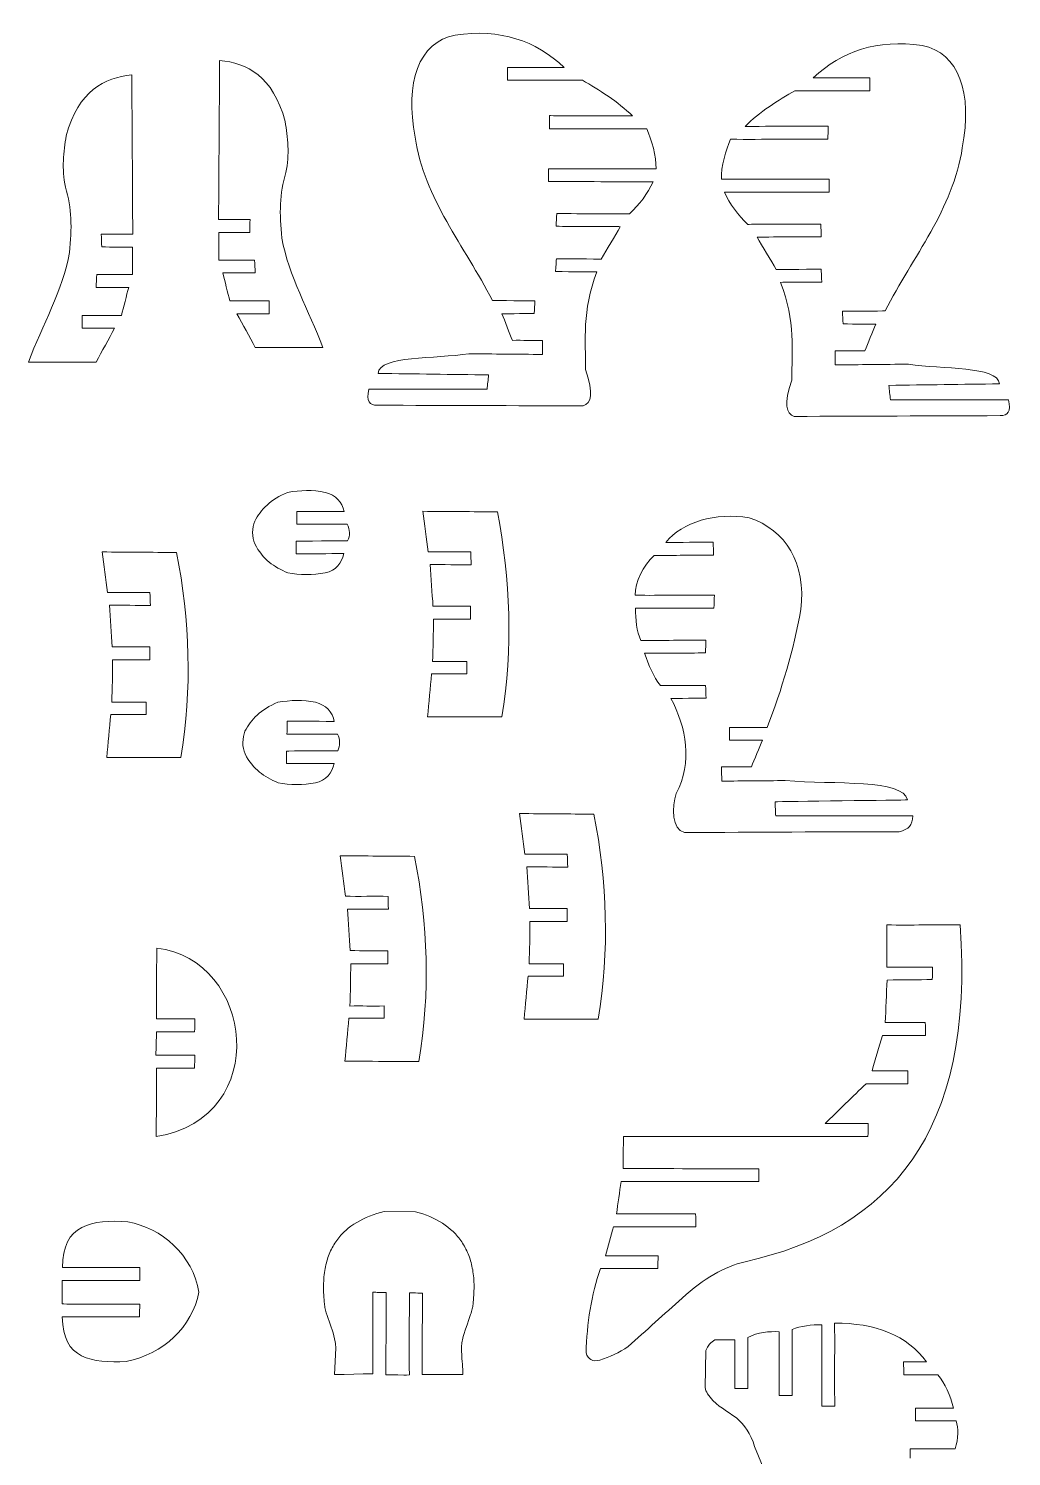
# Model space of a CAD drawing. Header units: millimetres. Extents: x -267 to 130, y -289 to 375.
# Drawn here: x -267.2 to -39.7, y 42.7 to 373.4 of the extents above; entities that cross this region are included whole.
import ezdxf

# ---------------------------------------------------------------- set-up
doc = ezdxf.new("R2010")
doc.units = ezdxf.units.MM
doc.header["$MEASUREMENT"] = 0
doc.layers.add('Camada 1', color=7, linetype='Continuous')

msp = doc.modelspace()

# ---------------------------------------------------------------- linework, layer by layer
at = {"layer": 'Camada 1', "color": 1, "lineweight": 5}
msp.add_lwpolyline([(-184.86, 99.46), (-185.74, 99.22), (-186.6, 98.96), (-187.43, 98.68), (-188.24, 98.38), (-189.03, 98.05), (-189.79, 97.7), (-190.52, 97.32), (-191.23, 96.92), (-191.91, 96.5), (-192.56, 96.05), (-193.18, 95.57), (-193.78, 95.06), (-194.06, 94.8), (-194.34, 94.53), (-194.61, 94.25), (-194.88, 93.96), (-195.13, 93.67), (-195.38, 93.37), (-195.62, 93.07), (-195.85, 92.75), (-196.08, 92.43), (-196.29, 92.1), (-196.5, 91.77), (-196.7, 91.42), (-196.9, 91.07), (-197.08, 90.71), (-197.26, 90.35), (-197.42, 89.97), (-197.58, 89.59), (-197.73, 89.2), (-197.87, 88.8), (-198.01, 88.39), (-198.13, 87.98), (-198.25, 87.55), (-198.35, 87.12), (-198.45, 86.68), (-198.54, 86.23), (-198.62, 85.77), (-198.69, 85.31), (-198.75, 84.83), (-198.8, 84.35), (-198.84, 83.85), (-198.87, 83.35), (-198.9, 82.84), (-198.91, 82.32), (-198.92, 81.8), (-198.91, 81.26), (-198.89, 80.71), (-198.87, 80.15), (-198.83, 79.59), (-198.79, 79.01), (-198.73, 78.43), (-198.71, 78.14), (-198.68, 77.84), (-198.63, 77.54), (-198.58, 77.23), (-198.43, 76.62), (-198.26, 75.99), (-198.06, 75.35), (-197.84, 74.7), (-197.61, 74.05), (-197.38, 73.38), (-197.14, 72.71), (-196.91, 72.03), (-196.7, 71.34), (-196.5, 70.64), (-196.33, 69.94), (-196.2, 69.24), (-196.15, 68.89), (-196.1, 68.53), (-196.07, 68.17), (-196.06, 67.82), (-196.33, 61.7), (-195.2, 61.7), (-194.09, 61.72), (-191.91, 61.8), (-189.72, 61.87), (-188.61, 61.89), (-187.48, 61.89), (-187.48, 61.93), (-187.48, 62), (-187.48, 62.09), (-187.48, 62.2), (-187.48, 62.34), (-187.48, 62.5), (-187.47, 62.67), (-187.47, 62.87), (-187.47, 63.09), (-187.47, 63.32), (-187.47, 63.57), (-187.47, 63.84), (-187.47, 64.12), (-187.47, 64.42), (-187.47, 64.73), (-187.47, 65.06), (-187.47, 65.4), (-187.47, 65.75), (-187.47, 66.11), (-187.47, 66.48), (-187.47, 67.25), (-187.47, 68.05), (-187.47, 68.88), (-187.47, 69.73), (-187.47, 71.44), (-187.47, 73.16), (-187.47, 74), (-187.47, 74.82), (-187.47, 75.61), (-187.47, 76.37), (-187.47, 76.74), (-187.47, 77.09), (-187.47, 77.44), (-187.47, 77.77), (-187.47, 78.09), (-187.47, 78.39), (-187.47, 78.68), (-187.47, 78.96), (-187.47, 79.21), (-187.47, 79.46), (-187.47, 79.68), (-187.47, 79.89), (-187.47, 80.07), (-187.47, 80.24), (-187.47, 80.38), (-187.47, 80.5), (-187.47, 80.61), (-187.47, 80.68), (-187.47, 80.74), (-187.47, 80.76), (-187.46, 80.76), (-187.43, 80.76), (-187.39, 80.76), (-187.33, 80.76), (-187.26, 80.76), (-187.18, 80.76), (-186.99, 80.75), (-186.77, 80.75), (-186.52, 80.74), (-185.99, 80.73), (-185.45, 80.72), (-185.2, 80.72), (-184.97, 80.71), (-184.77, 80.71), (-184.68, 80.71), (-184.61, 80.7), (-184.54, 80.7), (-184.49, 80.7), (-184.45, 80.7), (-184.43, 80.7), (-184.43, 75.92), (-184.44, 71.15), (-184.45, 66.38), (-184.45, 61.6), (-183.81, 61.6), (-183.14, 61.61), (-181.74, 61.6), (-180.35, 61.59), (-179.68, 61.59), (-179.04, 61.6), (-179.04, 62.21), (-179.05, 62.85), (-179.05, 63.52), (-179.05, 64.22), (-179.05, 64.94), (-179.06, 65.67), (-179.06, 66.42), (-179.06, 67.19), (-179.06, 68.74), (-179.06, 70.29), (-179.06, 71.84), (-179.05, 72.59), (-179.05, 73.33), (-179.05, 74.06), (-179.05, 74.76), (-179.04, 75.44), (-179.04, 76.09), (-179.04, 76.71), (-179.04, 77.3), (-179.04, 77.85), (-179.03, 78.11), (-179.03, 78.36), (-179.03, 78.6), (-179.03, 78.83), (-179.03, 79.05), (-179.03, 79.25), (-179.03, 79.44), (-179.03, 79.62), (-179.03, 79.79), (-179.03, 79.94), (-179.03, 80.07), (-179.03, 80.2), (-179.02, 80.3), (-179.02, 80.4), (-179.02, 80.47), (-179.02, 80.53), (-179.02, 80.58), (-179.02, 80.6), (-179.01, 80.6), (-178.98, 80.6), (-178.94, 80.6), (-178.89, 80.6), (-178.82, 80.6), (-178.74, 80.6), (-178.56, 80.6), (-178.34, 80.6), (-178.1, 80.59), (-177.58, 80.59), (-177.04, 80.58), (-176.8, 80.58), (-176.57, 80.58), (-176.37, 80.58), (-176.29, 80.58), (-176.21, 80.58), (-176.15, 80.58), (-176.09, 80.58), (-176.05, 80.58), (-176.03, 80.58), (-176.02, 78.21), (-176.02, 75.85), (-176.04, 71.15), (-176.06, 66.45), (-176.06, 64.09), (-176.05, 61.73), (-175.5, 61.72), (-174.93, 61.72), (-173.76, 61.71), (-172.57, 61.71), (-171.36, 61.71), (-170.16, 61.72), (-168.96, 61.71), (-167.8, 61.71), (-167.23, 61.71), (-166.67, 61.7), (-166.67, 62.17), (-166.68, 62.6), (-166.7, 63), (-166.71, 63.38), (-166.74, 63.74), (-166.76, 64.09), (-166.81, 64.76), (-166.86, 65.43), (-166.88, 65.78), (-166.91, 66.14), (-166.92, 66.52), (-166.94, 66.92), (-166.95, 67.35), (-166.95, 67.82), (-166.95, 68.12), (-166.94, 68.43), (-166.91, 68.75), (-166.86, 69.08), (-166.8, 69.42), (-166.74, 69.76), (-166.65, 70.12), (-166.56, 70.48), (-166.36, 71.21), (-166.12, 71.96), (-165.61, 73.46), (-165.35, 74.2), (-165.1, 74.92), (-164.87, 75.61), (-164.76, 75.95), (-164.66, 76.27), (-164.57, 76.59), (-164.49, 76.89), (-164.42, 77.18), (-164.36, 77.46), (-164.32, 77.73), (-164.29, 77.98), (-164.27, 78.21), (-164.27, 78.43), (-164.22, 78.98), (-164.17, 79.53), (-164.13, 80.06), (-164.1, 80.59), (-164.08, 81.11), (-164.06, 81.63), (-164.06, 82.13), (-164.07, 82.63), (-164.09, 83.12), (-164.11, 83.61), (-164.15, 84.08), (-164.2, 84.55), (-164.25, 85.02), (-164.31, 85.47), (-164.38, 85.92), (-164.47, 86.36), (-164.56, 86.79), (-164.65, 87.22), (-164.76, 87.63), (-164.88, 88.04), (-165, 88.45), (-165.13, 88.85), (-165.28, 89.24), (-165.43, 89.62), (-165.58, 89.99), (-165.75, 90.36), (-165.93, 90.72), (-166.11, 91.08), (-166.3, 91.43), (-166.5, 91.77), (-166.71, 92.1), (-166.92, 92.43), (-167.15, 92.75), (-167.38, 93.06), (-167.61, 93.37), (-167.86, 93.67), (-168.38, 94.25), (-168.92, 94.8), (-169.5, 95.32), (-170.1, 95.82), (-170.73, 96.3), (-171.39, 96.75), (-172.08, 97.17), (-172.79, 97.56), (-173.53, 97.93), (-174.3, 98.28), (-175.09, 98.6), (-175.91, 98.89), (-176.75, 99.17), (-177.62, 99.41), (-184.86, 99.46)], close=True, dxfattribs=at)
msp.add_lwpolyline([(-63.13, 42.34), (-63.13, 43), (-63.13, 43.67), (-63.13, 44.05), (-63.13, 44.49), (-63.07, 44.49), (-62.96, 44.49), (-62.8, 44.49), (-62.61, 44.49), (-62.38, 44.49), (-62.12, 44.49), (-61.51, 44.49), (-60.8, 44.49), (-60.01, 44.5), (-59.16, 44.5), (-58.28, 44.5), (-56.52, 44.5), (-55.67, 44.5), (-54.89, 44.5), (-54.18, 44.5), (-53.57, 44.5), (-53.31, 44.5), (-53.09, 44.5), (-52.9, 44.5), (-52.75, 44.49), (-52.48, 45.39), (-52.28, 46.29), (-52.16, 47.17), (-52.11, 48.02), (-52.12, 48.84), (-52.19, 49.61), (-52.31, 50.32), (-52.48, 50.97), (-53.1, 50.97), (-53.77, 50.98), (-54.49, 50.98), (-55.23, 50.98), (-56.77, 50.98), (-58.27, 50.98), (-58.98, 50.97), (-59.65, 50.97), (-60.25, 50.97), (-60.78, 50.97), (-61.23, 50.96), (-61.58, 50.96), (-61.81, 50.96), (-61.89, 50.96), (-61.93, 50.96), (-61.93, 51.04), (-61.93, 51.16), (-61.93, 51.31), (-61.93, 51.5), (-61.93, 51.94), (-61.93, 52.44), (-61.92, 52.93), (-61.92, 53.38), (-61.92, 53.57), (-61.92, 53.73), (-61.92, 53.85), (-61.93, 53.94), (-53.08, 53.93), (-53.38, 55), (-53.73, 56.06), (-54.13, 57.12), (-54.57, 58.14), (-55.05, 59.12), (-55.57, 60.04), (-56.12, 60.89), (-56.69, 61.65), (-64.58, 61.65), (-64.59, 62.08), (-64.61, 62.46), (-64.63, 63.14), (-64.66, 63.81), (-64.67, 64.19), (-64.68, 64.62), (-64.06, 64.62), (-63.39, 64.62), (-62.01, 64.62), (-60.63, 64.62), (-59.96, 64.62), (-59.34, 64.62), (-60.18, 65.73), (-61.11, 66.76), (-62.11, 67.72), (-63.18, 68.61), (-64.32, 69.43), (-65.52, 70.17), (-66.79, 70.84), (-68.13, 71.44), (-69.51, 71.97), (-70.96, 72.42), (-72.45, 72.8), (-74, 73.1), (-75.59, 73.33), (-77.22, 73.49), (-78.9, 73.57), (-80.61, 73.58), (-80.57, 68.78), (-80.61, 63.98), (-80.64, 59.18), (-80.6, 54.38), (-81.04, 54.38), (-81.42, 54.38), (-82.09, 54.38), (-82.76, 54.38), (-83.14, 54.38), (-83.58, 54.38), (-83.57, 59.08), (-83.58, 63.8), (-83.59, 68.53), (-83.58, 73.22), (-84.46, 73.23), (-85.35, 73.19), (-86.25, 73.12), (-87.14, 73), (-88.01, 72.85), (-88.87, 72.65), (-89.69, 72.41), (-90.47, 72.13), (-90.47, 56.88), (-93.45, 56.88), (-93.47, 58.69), (-93.47, 60.53), (-93.45, 64.25), (-93.42, 67.97), (-93.43, 69.8), (-93.45, 71.61), (-94.34, 71.64), (-95.24, 71.62), (-96.16, 71.56), (-97.08, 71.45), (-98, 71.27), (-98.92, 71.03), (-99.82, 70.7), (-100.7, 70.29), (-100.68, 67.33), (-100.7, 64.37), (-100.73, 61.42), (-100.7, 58.46), (-101.13, 58.46), (-101.52, 58.46), (-102.19, 58.46), (-102.87, 58.46), (-103.25, 58.46), (-103.68, 58.46), (-103.68, 69.72), (-104.23, 69.73), (-104.8, 69.74), (-106.02, 69.74), (-107.23, 69.74), (-107.8, 69.75), (-108.35, 69.76), (-108.68, 69.54), (-108.99, 69.28), (-109.29, 69.01), (-109.56, 68.7), (-110.04, 68.03), (-110.45, 67.27), (-110.59, 58.72), (-110.52, 58.35), (-110.4, 57.97), (-110.22, 57.59), (-110, 57.21), (-109.74, 56.83), (-109.44, 56.45), (-108.78, 55.71), (-108.05, 55.02), (-107.31, 54.41), (-106.6, 53.88), (-106.28, 53.66), (-105.98, 53.46), (-103.22, 51.62), (-102.59, 51.01), (-101.98, 50.35), (-101.4, 49.63), (-100.86, 48.86), (-100.36, 48.02), (-99.91, 47.11), (-99.5, 46.12), (-99.15, 45.05), (-96.78, 39.27)], dxfattribs=at)
for points, knots in [([(-168.41, 371.87), (-176.93, 370.27), (-180.1, 360.8), (-177.7, 348.21), (-177.7, 348.21), (-175.56, 333.9), (-166.33, 323.12), (-159.83, 310.4), (-159.83, 310.4), (-159.23, 310.39), (-150.47, 310.34), (-149.96, 310.34), (-149.96, 310.34), (-150.02, 309.11), (-150.07, 308.65), (-150.13, 307.42), (-150.13, 307.42), (-152.58, 307.36), (-157.5, 307.34), (-157.67, 307.34), (-157.67, 307.34), (-156.85, 305.64), (-155.96, 302.86), (-155.14, 301.17), (-155.14, 301.17), (-152.87, 301.23), (-150.54, 301.11), (-148.26, 301.17), (-148.26, 301.17), (-148.26, 300.06), (-148.26, 299.02), (-148.26, 297.91), (-148.26, 297.91), (-153.92, 297.97), (-159.59, 298.02), (-165.26, 298.08), (-165.26, 298.08), (-172.96, 296.84), (-185.91, 297.74), (-186.29, 293.53), (-186.29, 293.53), (-177.76, 293.41), (-169.23, 293.29), (-160.7, 293.17), (-160.7, 293.17), (-160.82, 292.06), (-160.94, 290.95), (-161.05, 289.84), (-161.05, 289.84), (-170.17, 289.84), (-179.28, 289.84), (-188.39, 289.84), (-188.39, 289.84), (-189.07, 287.09), (-188.2, 286.12), (-186.47, 286.16), (-186.47, 286.16), (-170.58, 286.11), (-154.68, 286.05), (-138.79, 285.99), (-138.79, 285.99), (-136.96, 286.62), (-136.31, 288.81), (-138.27, 294.4), (-138.27, 294.4), (-138.19, 301.23), (-139.13, 307.85), (-135.64, 317.03), (-135.64, 317.03), (-136.13, 317.05), (-144.91, 317.09), (-145.2, 317.1), (-145.2, 317.1), (-145.08, 318.27), (-145.04, 319.77), (-145.02, 320.08), (-145.02, 320.08), (-144.45, 320.07), (-135.28, 320.01), (-134.61, 320), (-134.61, 320), (-133.38, 322.22), (-131.44, 325.28), (-130.22, 327.5), (-130.22, 327.5), (-131.25, 327.53), (-144.6, 327.58), (-145.06, 327.59), (-145.06, 327.59), (-145, 328.87), (-144.99, 329.26), (-144.93, 330.54), (-144.93, 330.54), (-143, 330.51), (-128.74, 330.47), (-128.06, 330.46), (-128.06, 330.46), (-125.8, 332.63), (-123.87, 335.19), (-122.63, 337.92), (-122.63, 337.92), (-130.4, 337.92), (-139.09, 337.93), (-146.86, 337.93), (-146.86, 337.93), (-146.86, 339.04), (-146.86, 339.81), (-146.86, 340.92), (-146.86, 340.92), (-144.12, 340.91), (-125.3, 340.93), (-121.95, 340.91), (-121.95, 340.91), (-121.83, 343.78), (-123.01, 347.73), (-124.05, 350.15), (-124.05, 350.15), (-131.94, 350.1), (-138.73, 350.24), (-146.61, 350.18), (-146.61, 350.18), (-146.6, 350.46), (-146.64, 353.05), (-146.63, 353.21), (-146.63, 353.21), (-146.16, 353.21), (-128.2, 353.13), (-127.42, 353.14), (-127.42, 353.14), (-130.66, 356.43), (-135.26, 359.27), (-138.94, 361.4), (-138.94, 361.4), (-144.78, 361.4), (-150.48, 361.4), (-156.32, 361.4), (-156.32, 361.4), (-156.32, 362.51), (-156.32, 363.27), (-156.32, 364.38), (-156.32, 364.38), (-151.94, 364.38), (-147.58, 364.38), (-143.19, 364.38), (-143.19, 364.38), (-149.89, 370.62), (-157.92, 373.38), (-168.41, 371.87)], [0, 0, 0, 0, 0.027027, 0.027027, 0.027027, 0.027027, 0.054054, 0.054054, 0.054054, 0.054054, 0.081081, 0.081081, 0.081081, 0.081081, 0.108108, 0.108108, 0.108108, 0.108108, 0.135135, 0.135135, 0.135135, 0.135135, 0.162162, 0.162162, 0.162162, 0.162162, 0.189189, 0.189189, 0.189189, 0.189189, 0.216216, 0.216216, 0.216216, 0.216216, 0.243243, 0.243243, 0.243243, 0.243243, 0.27027, 0.27027, 0.27027, 0.27027, 0.297297, 0.297297, 0.297297, 0.297297, 0.324324, 0.324324, 0.324324, 0.324324, 0.351351, 0.351351, 0.351351, 0.351351, 0.378378, 0.378378, 0.378378, 0.378378, 0.405405, 0.405405, 0.405405, 0.405405, 0.432432, 0.432432, 0.432432, 0.432432, 0.459459, 0.459459, 0.459459, 0.459459, 0.486486, 0.486486, 0.486486, 0.486486, 0.513514, 0.513514, 0.513514, 0.513514, 0.540541, 0.540541, 0.540541, 0.540541, 0.567568, 0.567568, 0.567568, 0.567568, 0.594595, 0.594595, 0.594595, 0.594595, 0.621622, 0.621622, 0.621622, 0.621622, 0.648649, 0.648649, 0.648649, 0.648649, 0.675676, 0.675676, 0.675676, 0.675676, 0.702703, 0.702703, 0.702703, 0.702703, 0.72973, 0.72973, 0.72973, 0.72973, 0.756757, 0.756757, 0.756757, 0.756757, 0.783784, 0.783784, 0.783784, 0.783784, 0.810811, 0.810811, 0.810811, 0.810811, 0.837838, 0.837838, 0.837838, 0.837838, 0.864865, 0.864865, 0.864865, 0.864865, 0.891892, 0.891892, 0.891892, 0.891892, 0.918919, 0.918919, 0.918919, 0.918919, 0.945946, 0.945946, 0.945946, 0.945946, 0.972973, 0.972973, 0.972973, 0.972973, 1, 1, 1, 1]), ([(-60.35, 369.45), (-51.83, 367.85), (-48.66, 358.38), (-51.06, 345.79), (-51.06, 345.79), (-53.2, 331.48), (-62.43, 320.7), (-68.93, 307.99), (-68.93, 307.99), (-69.53, 307.98), (-78.29, 307.92), (-78.8, 307.92), (-78.8, 307.92), (-78.74, 306.69), (-78.69, 306.23), (-78.63, 305), (-78.63, 305), (-76.18, 304.94), (-71.26, 304.92), (-71.09, 304.92), (-71.09, 304.92), (-71.91, 303.22), (-72.8, 300.44), (-73.62, 298.75), (-73.62, 298.75), (-75.89, 298.81), (-78.22, 298.69), (-80.5, 298.75), (-80.5, 298.75), (-80.5, 297.64), (-80.5, 296.6), (-80.5, 295.49), (-80.5, 295.49), (-74.84, 295.55), (-69.17, 295.61), (-63.5, 295.66), (-63.5, 295.66), (-55.8, 294.42), (-42.85, 295.32), (-42.47, 291.11), (-42.47, 291.11), (-51, 290.99), (-59.53, 290.87), (-68.06, 290.76), (-68.06, 290.76), (-67.94, 289.65), (-67.82, 288.54), (-67.71, 287.43), (-67.71, 287.43), (-58.59, 287.43), (-49.48, 287.43), (-40.37, 287.43), (-40.37, 287.43), (-39.69, 284.67), (-40.56, 283.7), (-42.29, 283.75), (-42.29, 283.75), (-58.18, 283.69), (-74.08, 283.63), (-89.97, 283.57), (-89.97, 283.57), (-91.8, 284.2), (-92.45, 286.39), (-90.49, 291.98), (-90.49, 291.98), (-90.57, 298.81), (-89.63, 305.43), (-93.12, 314.61), (-93.12, 314.61), (-92.63, 314.63), (-83.85, 314.67), (-83.56, 314.68), (-83.56, 314.68), (-83.68, 315.85), (-83.72, 317.35), (-83.74, 317.66), (-83.74, 317.66), (-84.31, 317.65), (-93.48, 317.59), (-94.15, 317.59), (-94.15, 317.59), (-95.38, 319.81), (-97.32, 322.87), (-98.54, 325.09), (-98.54, 325.09), (-97.51, 325.11), (-84.16, 325.16), (-83.7, 325.17), (-83.7, 325.17), (-83.76, 326.46), (-83.77, 326.84), (-83.83, 328.12), (-83.83, 328.12), (-85.76, 328.09), (-100.02, 328.06), (-100.7, 328.04), (-100.7, 328.04), (-102.96, 330.21), (-104.89, 332.77), (-106.13, 335.5), (-106.13, 335.5), (-98.36, 335.5), (-89.67, 335.51), (-81.9, 335.51), (-81.9, 335.51), (-81.9, 336.62), (-81.9, 337.39), (-81.9, 338.5), (-81.9, 338.5), (-84.64, 338.49), (-103.46, 338.51), (-106.81, 338.49), (-106.81, 338.49), (-106.93, 341.36), (-105.75, 345.31), (-104.71, 347.74), (-104.71, 347.74), (-96.82, 347.68), (-90.03, 347.82), (-82.15, 347.76), (-82.15, 347.76), (-82.16, 348.04), (-82.12, 350.64), (-82.13, 350.79), (-82.13, 350.79), (-82.6, 350.8), (-100.56, 350.72), (-101.34, 350.72), (-101.34, 350.72), (-98.1, 354.01), (-93.5, 356.85), (-89.82, 358.98), (-89.82, 358.98), (-83.98, 358.98), (-78.28, 358.99), (-72.44, 358.99), (-72.44, 358.99), (-72.44, 360.1), (-72.44, 360.85), (-72.44, 361.96), (-72.44, 361.96), (-76.82, 361.96), (-81.18, 361.97), (-85.57, 361.97), (-85.57, 361.97), (-78.87, 368.2), (-70.84, 370.96), (-60.35, 369.45)], [0, 0, 0, 0, 0.027027, 0.027027, 0.027027, 0.027027, 0.054054, 0.054054, 0.054054, 0.054054, 0.081081, 0.081081, 0.081081, 0.081081, 0.108108, 0.108108, 0.108108, 0.108108, 0.135135, 0.135135, 0.135135, 0.135135, 0.162162, 0.162162, 0.162162, 0.162162, 0.189189, 0.189189, 0.189189, 0.189189, 0.216216, 0.216216, 0.216216, 0.216216, 0.243243, 0.243243, 0.243243, 0.243243, 0.27027, 0.27027, 0.27027, 0.27027, 0.297297, 0.297297, 0.297297, 0.297297, 0.324324, 0.324324, 0.324324, 0.324324, 0.351351, 0.351351, 0.351351, 0.351351, 0.378378, 0.378378, 0.378378, 0.378378, 0.405405, 0.405405, 0.405405, 0.405405, 0.432432, 0.432432, 0.432432, 0.432432, 0.459459, 0.459459, 0.459459, 0.459459, 0.486486, 0.486486, 0.486486, 0.486486, 0.513514, 0.513514, 0.513514, 0.513514, 0.540541, 0.540541, 0.540541, 0.540541, 0.567568, 0.567568, 0.567568, 0.567568, 0.594595, 0.594595, 0.594595, 0.594595, 0.621622, 0.621622, 0.621622, 0.621622, 0.648649, 0.648649, 0.648649, 0.648649, 0.675676, 0.675676, 0.675676, 0.675676, 0.702703, 0.702703, 0.702703, 0.702703, 0.72973, 0.72973, 0.72973, 0.72973, 0.756757, 0.756757, 0.756757, 0.756757, 0.783784, 0.783784, 0.783784, 0.783784, 0.810811, 0.810811, 0.810811, 0.810811, 0.837838, 0.837838, 0.837838, 0.837838, 0.864865, 0.864865, 0.864865, 0.864865, 0.891892, 0.891892, 0.891892, 0.891892, 0.918919, 0.918919, 0.918919, 0.918919, 0.945946, 0.945946, 0.945946, 0.945946, 0.972973, 0.972973, 0.972973, 0.972973, 1, 1, 1, 1]), ([(-222.95, 366.01), (-216.63, 365.34), (-210.62, 362.42), (-207.79, 351.89), (-207.79, 351.89), (-207.16, 348.22), (-206.71, 344.28), (-207.64, 340.03), (-207.64, 340.03), (-209.03, 335.15), (-209.18, 330.52), (-208.54, 324.86), (-208.54, 324.86), (-206.99, 316.12), (-202.24, 308.06), (-199.07, 299.53), (-199.07, 299.53), (-204.24, 299.51), (-209.54, 299.53), (-214.71, 299.52), (-214.71, 299.52), (-216.05, 302.06), (-217.62, 304.8), (-218.96, 307.34), (-218.96, 307.34), (-216.58, 307.33), (-213.83, 307.35), (-211.45, 307.34), (-211.45, 307.34), (-211.48, 308.68), (-211.48, 308.98), (-211.51, 310.31), (-211.51, 310.31), (-214.59, 310.33), (-217.49, 310.3), (-220.57, 310.31), (-220.57, 310.31), (-221.05, 312.11), (-221.76, 315.01), (-222.24, 316.81), (-222.24, 316.81), (-221.9, 316.81), (-214.86, 316.78), (-214.72, 316.78), (-214.72, 316.78), (-214.77, 317.92), (-214.79, 318.64), (-214.85, 319.78), (-214.85, 319.78), (-215.47, 319.76), (-222.75, 319.76), (-223.1, 319.76), (-223.1, 319.76), (-223.12, 321.9), (-223.13, 323.99), (-223.14, 326.12), (-223.14, 326.12), (-220.76, 326.14), (-218.38, 326.16), (-215.99, 326.17), (-215.99, 326.17), (-215.96, 327.19), (-215.94, 328.11), (-215.9, 329.13), (-215.9, 329.13), (-216.48, 329.14), (-223, 329.13), (-223.2, 329.14), (-223.2, 329.14), (-223.12, 341.33), (-223.03, 353.81), (-222.95, 366.01)], [0, 0, 0, 0, 0.055556, 0.055556, 0.055556, 0.055556, 0.111111, 0.111111, 0.111111, 0.111111, 0.166667, 0.166667, 0.166667, 0.166667, 0.222222, 0.222222, 0.222222, 0.222222, 0.277778, 0.277778, 0.277778, 0.277778, 0.333333, 0.333333, 0.333333, 0.333333, 0.388889, 0.388889, 0.388889, 0.388889, 0.444444, 0.444444, 0.444444, 0.444444, 0.5, 0.5, 0.5, 0.5, 0.555556, 0.555556, 0.555556, 0.555556, 0.611111, 0.611111, 0.611111, 0.611111, 0.666667, 0.666667, 0.666667, 0.666667, 0.722222, 0.722222, 0.722222, 0.722222, 0.777778, 0.777778, 0.777778, 0.777778, 0.833333, 0.833333, 0.833333, 0.833333, 0.888889, 0.888889, 0.888889, 0.888889, 0.944444, 0.944444, 0.944444, 0.944444, 1, 1, 1, 1]), ([(-243.29, 362.64), (-249.62, 361.98), (-255.63, 359.06), (-258.46, 348.53), (-258.46, 348.53), (-259.08, 344.86), (-259.54, 340.91), (-258.61, 336.66), (-258.61, 336.66), (-257.21, 331.78), (-257.07, 327.15), (-257.71, 321.5), (-257.71, 321.5), (-259.26, 312.75), (-264.01, 304.69), (-267.17, 296.16), (-267.17, 296.16), (-262, 296.15), (-256.7, 296.17), (-251.53, 296.15), (-251.53, 296.15), (-250.19, 298.69), (-248.62, 301.43), (-247.28, 303.97), (-247.28, 303.97), (-249.66, 303.96), (-252.42, 303.99), (-254.8, 303.98), (-254.8, 303.98), (-254.77, 305.31), (-254.76, 305.62), (-254.73, 306.95), (-254.73, 306.95), (-251.66, 306.96), (-248.75, 306.93), (-245.68, 306.95), (-245.68, 306.95), (-245.19, 308.75), (-244.48, 311.65), (-244, 313.45), (-244, 313.45), (-244.34, 313.45), (-251.38, 313.41), (-251.53, 313.42), (-251.53, 313.42), (-251.47, 314.55), (-251.45, 315.28), (-251.4, 316.41), (-251.4, 316.41), (-250.78, 316.4), (-243.5, 316.4), (-243.14, 316.4), (-243.14, 316.4), (-243.13, 318.53), (-243.12, 320.63), (-243.1, 322.76), (-243.1, 322.76), (-245.49, 322.77), (-247.87, 322.79), (-250.25, 322.81), (-250.25, 322.81), (-250.28, 323.83), (-250.31, 324.74), (-250.34, 325.77), (-250.34, 325.77), (-249.76, 325.78), (-243.24, 325.77), (-243.05, 325.77), (-243.05, 325.77), (-243.13, 337.97), (-243.21, 350.45), (-243.29, 362.64)], [0, 0, 0, 0, 0.055556, 0.055556, 0.055556, 0.055556, 0.111111, 0.111111, 0.111111, 0.111111, 0.166667, 0.166667, 0.166667, 0.166667, 0.222222, 0.222222, 0.222222, 0.222222, 0.277778, 0.277778, 0.277778, 0.277778, 0.333333, 0.333333, 0.333333, 0.333333, 0.388889, 0.388889, 0.388889, 0.388889, 0.444444, 0.444444, 0.444444, 0.444444, 0.5, 0.5, 0.5, 0.5, 0.555556, 0.555556, 0.555556, 0.555556, 0.611111, 0.611111, 0.611111, 0.611111, 0.666667, 0.666667, 0.666667, 0.666667, 0.722222, 0.722222, 0.722222, 0.722222, 0.777778, 0.777778, 0.777778, 0.777778, 0.833333, 0.833333, 0.833333, 0.833333, 0.888889, 0.888889, 0.888889, 0.888889, 0.944444, 0.944444, 0.944444, 0.944444, 1, 1, 1, 1]), ([(-214.83, 259.28), (-213.42, 261.98), (-211.2, 264.35), (-207.21, 265.98), (-207.21, 265.98), (-204.31, 266.47), (-201.37, 266.63), (-198.53, 265.98), (-198.53, 265.98), (-196.03, 265.43), (-194.61, 263.66), (-194.16, 261.55), (-194.16, 261.55), (-194.69, 261.58), (-204.45, 261.58), (-205.06, 261.58), (-205.06, 261.58), (-205.09, 261.37), (-205.06, 258.98), (-205.1, 258.62), (-205.1, 258.62), (-201.2, 258.58), (-197.3, 258.62), (-193.4, 258.58), (-193.4, 258.58), (-192.82, 257.4), (-192.69, 255.92), (-193.36, 254.73), (-193.36, 254.73), (-193.82, 254.73), (-205, 254.72), (-205.23, 254.68), (-205.23, 254.68), (-205.23, 253.54), (-205.23, 252.91), (-205.23, 251.77), (-205.23, 251.77), (-201.47, 251.77), (-197.94, 251.79), (-194.17, 251.79), (-194.17, 251.79), (-194.69, 249.67), (-196.04, 247.78), (-198.51, 247.35), (-198.51, 247.35), (-201.34, 246.85), (-204.41, 246.78), (-207.18, 247.35), (-207.18, 247.35), (-210.37, 248.74), (-212.93, 250.36), (-214.81, 254.05), (-214.81, 254.05), (-215.54, 255.53), (-215.4, 257.88), (-214.83, 259.28)], [0, 0, 0, 0, 0.071429, 0.071429, 0.071429, 0.071429, 0.142857, 0.142857, 0.142857, 0.142857, 0.214286, 0.214286, 0.214286, 0.214286, 0.285714, 0.285714, 0.285714, 0.285714, 0.357143, 0.357143, 0.357143, 0.357143, 0.428571, 0.428571, 0.428571, 0.428571, 0.5, 0.5, 0.5, 0.5, 0.571429, 0.571429, 0.571429, 0.571429, 0.642857, 0.642857, 0.642857, 0.642857, 0.714286, 0.714286, 0.714286, 0.714286, 0.785714, 0.785714, 0.785714, 0.785714, 0.857143, 0.857143, 0.857143, 0.857143, 0.928571, 0.928571, 0.928571, 0.928571, 1, 1, 1, 1]), ([(-100.39, 260.11), (-108.3, 261.3), (-115.76, 259.22), (-119.66, 254.39), (-119.66, 254.39), (-116.72, 254.28), (-111.65, 254.54), (-108.71, 254.43), (-108.71, 254.43), (-108.66, 253.33), (-108.69, 252.54), (-108.64, 251.43), (-108.64, 251.43), (-113.26, 251.43), (-117.79, 251.38), (-122.41, 251.38), (-122.41, 251.38), (-124.96, 248.94), (-126.78, 245.23), (-126.78, 242.15), (-126.78, 242.15), (-120.95, 242.1), (-114.26, 242.21), (-108.42, 242.15), (-108.42, 242.15), (-108.47, 241.05), (-108.51, 240.28), (-108.57, 239.17), (-108.57, 239.17), (-114.61, 239.12), (-120.67, 239.21), (-126.71, 239.16), (-126.71, 239.16), (-126.67, 236.58), (-126.48, 233.79), (-125.45, 231.7), (-125.45, 231.7), (-120.51, 231.6), (-115.37, 231.86), (-110.43, 231.75), (-110.43, 231.75), (-110.43, 230.7), (-110.48, 229.85), (-110.48, 228.8), (-110.48, 228.8), (-115, 228.75), (-120.09, 228.79), (-124.61, 228.74), (-124.61, 228.74), (-123.6, 225.97), (-122.54, 223.29), (-120.91, 221.25), (-120.91, 221.25), (-120.63, 221.26), (-110.61, 221.28), (-110.47, 221.28), (-110.47, 221.28), (-110.42, 220.18), (-110.41, 219.41), (-110.36, 218.3), (-110.36, 218.3), (-110.82, 218.3), (-117.95, 218.28), (-118.49, 218.27), (-118.49, 218.27), (-114.89, 211.46), (-113.5, 203.58), (-117.26, 196.24), (-117.26, 196.24), (-118.35, 193.24), (-118.31, 187.72), (-115.37, 187.25), (-115.37, 187.25), (-98.81, 187.2), (-82.26, 187.45), (-65.7, 187.4), (-65.7, 187.4), (-63.44, 187.88), (-62.53, 188.94), (-62.54, 191.08), (-62.54, 191.08), (-73.11, 191.03), (-83.68, 191.09), (-94.24, 191.04), (-94.24, 191.04), (-94.29, 192.14), (-94.35, 193.25), (-94.4, 194.35), (-94.4, 194.35), (-92.82, 194.35), (-64.71, 194.76), (-63.77, 194.76), (-63.77, 194.76), (-64.69, 199.62), (-80.6, 198.3), (-92.03, 199.25), (-92.03, 199.25), (-96.92, 199.19), (-101.83, 199.16), (-106.72, 199.11), (-106.72, 199.11), (-106.77, 200.42), (-106.77, 201.1), (-106.83, 202.41), (-106.83, 202.41), (-104.41, 202.36), (-102.28, 202.48), (-99.86, 202.43), (-99.86, 202.43), (-99.23, 204.06), (-97.97, 206.95), (-97.33, 208.58), (-97.33, 208.58), (-97.64, 208.58), (-104.71, 208.59), (-104.96, 208.59), (-104.96, 208.59), (-104.96, 209.69), (-104.96, 210.46), (-104.96, 211.56), (-104.96, 211.56), (-104.8, 211.57), (-99.11, 211.46), (-96.22, 211.57), (-96.22, 211.57), (-92.8, 220.36), (-90.19, 229.32), (-88.41, 238.82), (-88.41, 238.82), (-87.21, 249.71), (-91.91, 257.23), (-100.39, 260.11)], [0, 0, 0, 0, 0.030303, 0.030303, 0.030303, 0.030303, 0.060606, 0.060606, 0.060606, 0.060606, 0.090909, 0.090909, 0.090909, 0.090909, 0.121212, 0.121212, 0.121212, 0.121212, 0.151515, 0.151515, 0.151515, 0.151515, 0.181818, 0.181818, 0.181818, 0.181818, 0.212121, 0.212121, 0.212121, 0.212121, 0.242424, 0.242424, 0.242424, 0.242424, 0.272727, 0.272727, 0.272727, 0.272727, 0.30303, 0.30303, 0.30303, 0.30303, 0.333333, 0.333333, 0.333333, 0.333333, 0.363636, 0.363636, 0.363636, 0.363636, 0.393939, 0.393939, 0.393939, 0.393939, 0.424242, 0.424242, 0.424242, 0.424242, 0.454545, 0.454545, 0.454545, 0.454545, 0.484848, 0.484848, 0.484848, 0.484848, 0.515152, 0.515152, 0.515152, 0.515152, 0.545455, 0.545455, 0.545455, 0.545455, 0.575758, 0.575758, 0.575758, 0.575758, 0.606061, 0.606061, 0.606061, 0.606061, 0.636364, 0.636364, 0.636364, 0.636364, 0.666667, 0.666667, 0.666667, 0.666667, 0.69697, 0.69697, 0.69697, 0.69697, 0.727273, 0.727273, 0.727273, 0.727273, 0.757576, 0.757576, 0.757576, 0.757576, 0.787879, 0.787879, 0.787879, 0.787879, 0.818182, 0.818182, 0.818182, 0.818182, 0.848485, 0.848485, 0.848485, 0.848485, 0.878788, 0.878788, 0.878788, 0.878788, 0.909091, 0.909091, 0.909091, 0.909091, 0.939394, 0.939394, 0.939394, 0.939394, 0.969697, 0.969697, 0.969697, 0.969697, 1, 1, 1, 1]), ([(-217.09, 210.67), (-215.68, 213.37), (-213.46, 215.74), (-209.46, 217.37), (-209.46, 217.37), (-206.57, 217.86), (-203.63, 218.02), (-200.79, 217.37), (-200.79, 217.37), (-198.29, 216.82), (-196.87, 215.05), (-196.41, 212.94), (-196.41, 212.94), (-196.95, 212.97), (-206.71, 212.97), (-207.32, 212.97), (-207.32, 212.97), (-207.35, 212.76), (-207.32, 210.37), (-207.36, 210.01), (-207.36, 210.01), (-203.46, 209.97), (-199.56, 210.01), (-195.66, 209.97), (-195.66, 209.97), (-195.08, 208.79), (-194.95, 207.31), (-195.62, 206.12), (-195.62, 206.12), (-196.08, 206.12), (-207.26, 206.11), (-207.49, 206.07), (-207.49, 206.07), (-207.49, 204.93), (-207.49, 204.3), (-207.49, 203.16), (-207.49, 203.16), (-203.72, 203.16), (-200.19, 203.18), (-196.43, 203.18), (-196.43, 203.18), (-196.95, 201.06), (-198.3, 199.17), (-200.76, 198.74), (-200.76, 198.74), (-203.6, 198.24), (-206.67, 198.17), (-209.44, 198.74), (-209.44, 198.74), (-212.63, 200.13), (-215.19, 201.75), (-217.06, 205.44), (-217.06, 205.44), (-217.8, 206.92), (-217.66, 209.27), (-217.09, 210.67)], [0, 0, 0, 0, 0.071429, 0.071429, 0.071429, 0.071429, 0.142857, 0.142857, 0.142857, 0.142857, 0.214286, 0.214286, 0.214286, 0.214286, 0.285714, 0.285714, 0.285714, 0.285714, 0.357143, 0.357143, 0.357143, 0.357143, 0.428571, 0.428571, 0.428571, 0.428571, 0.5, 0.5, 0.5, 0.5, 0.571429, 0.571429, 0.571429, 0.571429, 0.642857, 0.642857, 0.642857, 0.642857, 0.714286, 0.714286, 0.714286, 0.714286, 0.785714, 0.785714, 0.785714, 0.785714, 0.857143, 0.857143, 0.857143, 0.857143, 0.928571, 0.928571, 0.928571, 0.928571, 1, 1, 1, 1]), ([(-51.59, 165.81), (-57.23, 165.85), (-62.87, 165.76), (-68.51, 165.81), (-68.51, 165.81), (-68.51, 162.55), (-68.51, 159.29), (-68.51, 156.03), (-68.51, 156.03), (-64.99, 156.06), (-61.48, 156), (-57.96, 156.03), (-57.96, 156.03), (-58, 154.94), (-57.97, 154.24), (-58, 153.16), (-58, 153.16), (-58.27, 153.15), (-65.02, 153.11), (-68.48, 153.05), (-68.48, 153.05), (-68.64, 149.89), (-68.74, 146.35), (-68.91, 143.19), (-68.91, 143.19), (-65.82, 143.19), (-62.73, 143.19), (-59.64, 143.19), (-59.64, 143.19), (-59.6, 142.1), (-59.58, 141.3), (-59.55, 140.21), (-59.55, 140.21), (-62.9, 140.21), (-66.16, 140.22), (-69.51, 140.22), (-69.51, 140.22), (-70.3, 137.59), (-71.17, 134.66), (-71.96, 132.02), (-71.96, 132.02), (-69.2, 132.02), (-66.44, 132.02), (-63.68, 132.02), (-63.68, 132.02), (-63.68, 130.77), (-63.68, 130.3), (-63.68, 129.05), (-63.68, 129.05), (-67.13, 129.08), (-69.89, 129.02), (-73.35, 129.05), (-73.35, 129.05), (-76.28, 126.2), (-79.9, 122.66), (-82.83, 119.8), (-82.83, 119.8), (-79.49, 119.84), (-76.16, 119.78), (-72.82, 119.81), (-72.82, 119.81), (-72.85, 118.73), (-72.87, 117.91), (-72.91, 116.83), (-72.91, 116.83), (-91.76, 116.83), (-110.62, 116.82), (-129.48, 116.82), (-129.48, 116.82), (-129.51, 114.4), (-129.55, 111.8), (-129.59, 109.38), (-129.59, 109.38), (-119.11, 109.42), (-108.64, 109.32), (-98.16, 109.36), (-98.16, 109.36), (-98.16, 108.23), (-98.16, 107.51), (-98.16, 106.38), (-98.16, 106.38), (-108.81, 106.34), (-119.39, 106.44), (-130.04, 106.4), (-130.04, 106.4), (-130.37, 104.04), (-130.77, 101.26), (-131.1, 98.9), (-131.1, 98.9), (-125, 98.9), (-118.9, 98.9), (-112.8, 98.9), (-112.8, 98.9), (-112.76, 97.83), (-112.73, 96.99), (-112.7, 95.92), (-112.7, 95.92), (-119.08, 95.89), (-125.37, 95.95), (-131.76, 95.92), (-131.76, 95.92), (-132.35, 93.8), (-133.03, 91.36), (-133.62, 89.23), (-133.62, 89.23), (-129.57, 89.23), (-125.51, 89.21), (-121.46, 89.21), (-121.46, 89.21), (-121.48, 88.13), (-121.51, 87.31), (-121.53, 86.23), (-121.53, 86.23), (-125.96, 86.23), (-130.35, 86.24), (-134.78, 86.24), (-134.78, 86.24), (-136.95, 80.2), (-137.97, 73.48), (-138.13, 66.71), (-138.13, 66.71), (-137.68, 65.23), (-136.66, 64.61), (-134.98, 65.05), (-134.98, 65.05), (-132.71, 65.69), (-130.52, 66.79), (-128.4, 68.2), (-128.4, 68.2), (-124.23, 71.93), (-120.06, 75.67), (-115.89, 79.41), (-115.89, 79.41), (-110.95, 83.98), (-106.11, 86.64), (-101.35, 87.84), (-101.35, 87.84), (-68.08, 95.2), (-48.05, 117.43), (-51.59, 165.81)], [0, 0, 0, 0, 0.028571, 0.028571, 0.028571, 0.028571, 0.057143, 0.057143, 0.057143, 0.057143, 0.085714, 0.085714, 0.085714, 0.085714, 0.114286, 0.114286, 0.114286, 0.114286, 0.142857, 0.142857, 0.142857, 0.142857, 0.171429, 0.171429, 0.171429, 0.171429, 0.2, 0.2, 0.2, 0.2, 0.228571, 0.228571, 0.228571, 0.228571, 0.257143, 0.257143, 0.257143, 0.257143, 0.285714, 0.285714, 0.285714, 0.285714, 0.314286, 0.314286, 0.314286, 0.314286, 0.342857, 0.342857, 0.342857, 0.342857, 0.371429, 0.371429, 0.371429, 0.371429, 0.4, 0.4, 0.4, 0.4, 0.428571, 0.428571, 0.428571, 0.428571, 0.457143, 0.457143, 0.457143, 0.457143, 0.485714, 0.485714, 0.485714, 0.485714, 0.514286, 0.514286, 0.514286, 0.514286, 0.542857, 0.542857, 0.542857, 0.542857, 0.571429, 0.571429, 0.571429, 0.571429, 0.6, 0.6, 0.6, 0.6, 0.628571, 0.628571, 0.628571, 0.628571, 0.657143, 0.657143, 0.657143, 0.657143, 0.685714, 0.685714, 0.685714, 0.685714, 0.714286, 0.714286, 0.714286, 0.714286, 0.742857, 0.742857, 0.742857, 0.742857, 0.771429, 0.771429, 0.771429, 0.771429, 0.8, 0.8, 0.8, 0.8, 0.828571, 0.828571, 0.828571, 0.828571, 0.857143, 0.857143, 0.857143, 0.857143, 0.885714, 0.885714, 0.885714, 0.885714, 0.914286, 0.914286, 0.914286, 0.914286, 0.942857, 0.942857, 0.942857, 0.942857, 0.971429, 0.971429, 0.971429, 0.971429, 1, 1, 1, 1]), ([(-237.52, 160.43), (-237.52, 155.08), (-237.55, 149.42), (-237.55, 144.06), (-237.55, 144.06), (-234.6, 143.97), (-231.62, 144.17), (-228.67, 144.08), (-228.67, 144.08), (-228.75, 142.94), (-228.65, 142.19), (-228.74, 141.05), (-228.74, 141.05), (-231.63, 141.17), (-234.67, 140.94), (-237.56, 141.06), (-237.56, 141.06), (-237.59, 139.42), (-237.67, 137.28), (-237.7, 135.64), (-237.7, 135.64), (-234.95, 135.64), (-231.45, 135.65), (-228.7, 135.65), (-228.7, 135.65), (-228.7, 134.42), (-228.75, 133.88), (-228.75, 132.65), (-228.75, 132.65), (-231.46, 132.74), (-234.85, 132.55), (-237.56, 132.64), (-237.56, 132.64), (-237.56, 127.4), (-237.61, 122.03), (-237.61, 116.79), (-237.61, 116.79), (-210.56, 121.29), (-215.14, 157.95), (-237.52, 160.43)], [0, 0, 0, 0, 0.1, 0.1, 0.1, 0.1, 0.2, 0.2, 0.2, 0.2, 0.3, 0.3, 0.3, 0.3, 0.4, 0.4, 0.4, 0.4, 0.5, 0.5, 0.5, 0.5, 0.6, 0.6, 0.6, 0.6, 0.7, 0.7, 0.7, 0.7, 0.8, 0.8, 0.8, 0.8, 0.9, 0.9, 0.9, 0.9, 1, 1, 1, 1]), ([(-227.73, 80.77), (-229.14, 89.3), (-236.38, 95.73), (-244.2, 97.04), (-244.2, 97.04), (-252.41, 97.69), (-259.42, 96.51), (-259.31, 86.47), (-259.31, 86.47), (-257.44, 86.48), (-242.11, 86.46), (-241.43, 86.46), (-241.43, 86.46), (-241.43, 85.23), (-241.43, 84.69), (-241.43, 83.46), (-241.43, 83.46), (-247.41, 83.46), (-253.38, 83.46), (-259.36, 83.46), (-259.36, 83.46), (-259.36, 81.82), (-259.37, 79.69), (-259.37, 78.04), (-259.37, 78.04), (-258.28, 78.04), (-242.22, 78.02), (-241.44, 78.03), (-241.44, 78.03), (-241.46, 76.9), (-241.48, 76.2), (-241.51, 75.07), (-241.51, 75.07), (-247.46, 75.07), (-253.41, 75.07), (-259.36, 75.07), (-259.36, 75.07), (-259.34, 65.23), (-252.45, 64.34), (-244.58, 64.73), (-244.58, 64.73), (-235.96, 66.43), (-229.33, 72.75), (-227.73, 80.77)], [0, 0, 0, 0, 0.090909, 0.090909, 0.090909, 0.090909, 0.181818, 0.181818, 0.181818, 0.181818, 0.272727, 0.272727, 0.272727, 0.272727, 0.363636, 0.363636, 0.363636, 0.363636, 0.454545, 0.454545, 0.454545, 0.454545, 0.545455, 0.545455, 0.545455, 0.545455, 0.636364, 0.636364, 0.636364, 0.636364, 0.727273, 0.727273, 0.727273, 0.727273, 0.818182, 0.818182, 0.818182, 0.818182, 0.909091, 0.909091, 0.909091, 0.909091, 1, 1, 1, 1])]:
    msp.add_open_spline(points, degree=3, knots=knots, dxfattribs=at)
at = {"layer": 'Camada 1', "color": 1, "lineweight": 15}
for points in [[(-174.83, 214.02), (-169.19, 213.99), (-158.02, 213.98), (-157.66, 213.98), (-157.66, 213.98), (-155.02, 229.85), (-155.62, 245.79), (-158.67, 261.47), (-158.67, 261.47), (-164.39, 261.51), (-170.18, 261.55), (-175.9, 261.59), (-175.9, 261.59), (-175.47, 258.64), (-175.1, 255.21), (-174.65, 252.22), (-174.65, 252.22), (-171.92, 252.17), (-167.58, 252.23), (-164.84, 252.19), (-164.84, 252.19), (-164.8, 250.93), (-164.78, 250.49), (-164.74, 249.23), (-164.74, 249.23), (-167.52, 249.19), (-171.42, 249.28), (-174.2, 249.24), (-174.2, 249.24), (-174.02, 246.25), (-173.76, 242.62), (-173.57, 239.63), (-173.57, 239.63), (-170.83, 239.59), (-167.61, 239.64), (-164.87, 239.6), (-164.87, 239.6), (-164.87, 239.46), (-164.86, 236.8), (-164.86, 236.61), (-164.86, 236.61), (-167.59, 236.56), (-170.75, 236.63), (-173.48, 236.59), (-173.48, 236.59), (-173.47, 233.35), (-173.53, 230.04), (-173.69, 226.79), (-173.69, 226.79), (-170.86, 226.85), (-168.57, 226.76), (-165.74, 226.81), (-165.74, 226.81), (-165.74, 225.69), (-165.74, 225.08), (-165.74, 223.96), (-165.74, 223.96), (-168.7, 223.96), (-170.93, 223.97), (-173.89, 223.97), (-173.89, 223.97), (-174.21, 220.79), (-174.5, 217.2), (-174.83, 214.02)], [(-249.07, 204.61), (-243.44, 204.58), (-232.26, 204.57), (-231.91, 204.57), (-231.91, 204.57), (-229.26, 220.44), (-229.86, 236.38), (-232.92, 252.06), (-232.92, 252.06), (-238.64, 252.1), (-244.42, 252.14), (-250.14, 252.18), (-250.14, 252.18), (-249.71, 249.23), (-249.34, 245.8), (-248.9, 242.8), (-248.9, 242.8), (-246.16, 242.76), (-241.82, 242.82), (-239.09, 242.78), (-239.09, 242.78), (-239.04, 241.52), (-239.03, 241.08), (-238.99, 239.82), (-238.99, 239.82), (-241.76, 239.78), (-245.67, 239.87), (-248.44, 239.83), (-248.44, 239.83), (-248.26, 236.84), (-248, 233.21), (-247.81, 230.22), (-247.81, 230.22), (-245.08, 230.18), (-241.85, 230.23), (-239.11, 230.19), (-239.11, 230.19), (-239.11, 230.05), (-239.11, 227.39), (-239.1, 227.2), (-239.1, 227.2), (-241.83, 227.15), (-244.99, 227.22), (-247.72, 227.18), (-247.72, 227.18), (-247.71, 223.94), (-247.78, 220.63), (-247.93, 217.38), (-247.93, 217.38), (-245.11, 217.44), (-242.81, 217.35), (-239.99, 217.4), (-239.99, 217.4), (-239.99, 216.28), (-239.99, 215.67), (-239.99, 214.55), (-239.99, 214.55), (-242.94, 214.55), (-245.18, 214.56), (-248.13, 214.56), (-248.13, 214.56), (-248.46, 211.38), (-248.75, 207.79), (-249.07, 204.61)], [(-152.48, 144.02), (-146.85, 144), (-135.67, 143.98), (-135.31, 143.98), (-135.31, 143.98), (-132.67, 159.85), (-133.27, 175.79), (-136.32, 191.47), (-136.32, 191.47), (-142.05, 191.51), (-147.83, 191.55), (-153.55, 191.6), (-153.55, 191.6), (-153.12, 188.64), (-152.75, 185.21), (-152.31, 182.22), (-152.31, 182.22), (-149.57, 182.18), (-145.23, 182.24), (-142.49, 182.2), (-142.49, 182.2), (-142.45, 180.93), (-142.44, 180.5), (-142.39, 179.23), (-142.39, 179.23), (-145.17, 179.19), (-149.08, 179.29), (-151.85, 179.25), (-151.85, 179.25), (-151.67, 176.26), (-151.41, 172.63), (-151.22, 169.64), (-151.22, 169.64), (-148.48, 169.6), (-145.26, 169.65), (-142.52, 169.6), (-142.52, 169.6), (-142.52, 169.46), (-142.51, 166.81), (-142.51, 166.61), (-142.51, 166.61), (-145.24, 166.57), (-148.4, 166.64), (-151.13, 166.6), (-151.13, 166.6), (-151.12, 163.36), (-151.19, 160.04), (-151.34, 156.8), (-151.34, 156.8), (-148.51, 156.86), (-146.22, 156.76), (-143.39, 156.82), (-143.39, 156.82), (-143.39, 155.7), (-143.39, 155.08), (-143.39, 153.96), (-143.39, 153.96), (-146.35, 153.96), (-148.58, 153.97), (-151.54, 153.97), (-151.54, 153.97), (-151.86, 150.79), (-152.15, 147.2), (-152.48, 144.02)], [(-193.97, 134.25), (-188.34, 134.23), (-177.16, 134.21), (-176.81, 134.22), (-176.81, 134.22), (-174.16, 150.09), (-174.76, 166.02), (-177.82, 181.7), (-177.82, 181.7), (-183.54, 181.75), (-189.32, 181.79), (-195.04, 181.83), (-195.04, 181.83), (-194.61, 178.87), (-194.24, 175.44), (-193.8, 172.45), (-193.8, 172.45), (-191.06, 172.41), (-186.72, 172.47), (-183.98, 172.43), (-183.98, 172.43), (-183.94, 171.16), (-183.93, 170.73), (-183.89, 169.46), (-183.89, 169.46), (-186.66, 169.42), (-190.57, 169.52), (-193.34, 169.48), (-193.34, 169.48), (-193.16, 166.49), (-192.9, 162.86), (-192.71, 159.87), (-192.71, 159.87), (-189.97, 159.83), (-186.75, 159.88), (-184.01, 159.84), (-184.01, 159.84), (-184.01, 159.69), (-184.01, 157.04), (-184, 156.84), (-184, 156.84), (-186.73, 156.8), (-189.89, 156.87), (-192.62, 156.83), (-192.62, 156.83), (-192.61, 153.59), (-192.68, 150.28), (-192.83, 147.03), (-192.83, 147.03), (-190.01, 147.09), (-187.71, 146.99), (-184.88, 147.05), (-184.88, 147.05), (-184.88, 145.93), (-184.88, 145.32), (-184.88, 144.19), (-184.88, 144.19), (-187.84, 144.19), (-190.08, 144.2), (-193.03, 144.2), (-193.03, 144.2), (-193.36, 141.02), (-193.65, 137.43), (-193.97, 134.25)]]:
    msp.add_open_spline(points, degree=3, knots=[0, 0, 0, 0, 0.0625, 0.0625, 0.0625, 0.0625, 0.125, 0.125, 0.125, 0.125, 0.1875, 0.1875, 0.1875, 0.1875, 0.25, 0.25, 0.25, 0.25, 0.3125, 0.3125, 0.3125, 0.3125, 0.375, 0.375, 0.375, 0.375, 0.4375, 0.4375, 0.4375, 0.4375, 0.5, 0.5, 0.5, 0.5, 0.5625, 0.5625, 0.5625, 0.5625, 0.625, 0.625, 0.625, 0.625, 0.6875, 0.6875, 0.6875, 0.6875, 0.75, 0.75, 0.75, 0.75, 0.8125, 0.8125, 0.8125, 0.8125, 0.875, 0.875, 0.875, 0.875, 0.9375, 0.9375, 0.9375, 0.9375, 1, 1, 1, 1], dxfattribs=at)

doc.saveas('drawing.dxf')
